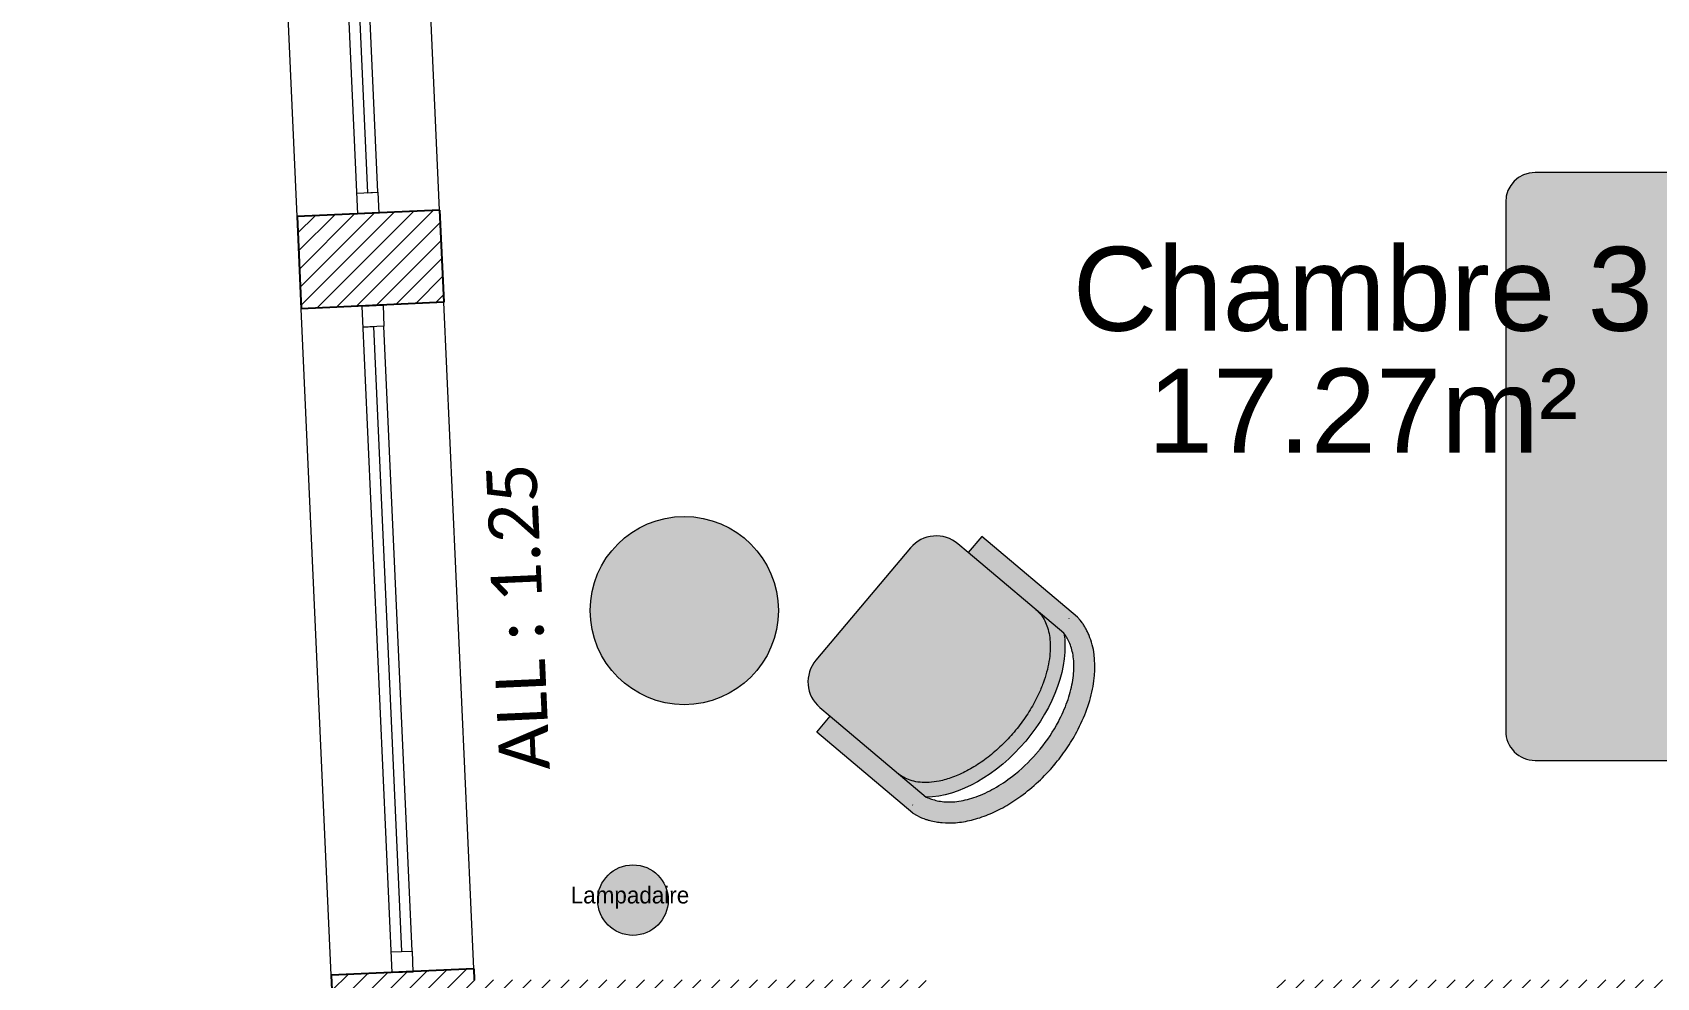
# Model space of a CAD drawing. Header units: millimetres. Extents: x -14819 to 43195, y -10328 to 20814.
# Drawn here: x 36519.5 to 36906.4, y 5507.4 to 5732.5 of the extents above; entities that cross this region are included whole.
import ezdxf
from ezdxf.enums import TextEntityAlignment as Align

# ---------------------------------------------------------------- set-up
doc = ezdxf.new("R2010")
doc.units = ezdxf.units.MM
doc.linetypes.add('Chemin', pattern=[0.5, 0.3, -0.2])
for name, color, linetype, lineweight in [('05 - Menuiserie', 150, 'Continuous', 5), ('50 - Signes', 12, 'Continuous', 9), ('59 - TxT', 120, 'Continuous', 0), ('DV_Furnitures', 250, 'Continuous', 5), ('DV_Hatch bedroom', 21, 'Continuous', 5), ('Menuiserie_cps', 7, 'Continuous', 15), ('Mur_coupe', 7, 'Continuous', 25), ('Mur_vu', 8, 'Continuous', 18)]:
    doc.layers.add(name, color=color, linetype=linetype, lineweight=lineweight)
doc.layers.add('10 - Hachures', color=7, linetype='Continuous', lineweight=18, true_color=0x646464)
doc.layers.add('DV_Surface', color=241, linetype='Continuous', plot=False)
doc.layers.add('DV_Text block', color=20, linetype='Continuous')
doc.styles.add('Col_Standard', font='')
doc.styles.add('Legend', font='calibri.ttf')
doc.styles.get("Standard").update_dxf_attribs({"font": 'arial.ttf'})
doc.styles.get('Col_Standard').set_extended_font_data('DM Sans')
pattern_1 = [(45, (30000, 0), (-2.245064030267288, 2.245064030267288), [])]

# ---------------------------------------------------------------- blocks, each defined once
blk = doc.blocks.new('Fenetre_159')
blk.add_lwpolyline([(0.05, 0.05), (0.05, 0), (0, 0), (0, 0.05), (1.59, 0.05), (1.59, 0), (1.54, 0), (1.54, 0.05), (1.54, 0.025), (0.05, 0.025), (0.05, 0), (1.54, 0)])
blk = doc.blocks.new('A$Cbc0bb2b0')
at = {"layer": '05 - Menuiserie', "linetype": 'Continuous'}
for points in [[(-37.57037520760059, 17.62716388872104), (-33.04382397777226, 15.50340920333656), (-34.31807678900805, 12.78747846543956), (-35.67604215795291, 13.42460487105382), (-37.37504590624303, 9.803363887222076), (-40.54363176713377, 11.28999216699231), (-37.57037520760059, 17.62716388872104)], [(37.57037520760787, -17.62716388872832), (33.04382397777226, -15.50340920333656), (31.76957116653648, -18.21933994124083), (33.12753653548862, -18.85646634684781), (31.42853278719122, -22.47770733067773), (34.59711864808196, -23.96433561045524), (37.57037520760787, -17.62716388872832)], [(27.65847368067625, -20.70888151053987), (31.42853278716939, -22.47770733070683), (-0.8525384307140484, -91.28128602413562), (-4.622597537243564, -89.51246020396866), (27.65847368067625, -20.70888151053987)]]:
    blk.add_lwpolyline(points, dxfattribs=at)
at = {"layer": '50 - Signes', "linetype": 'Continuous'}
blk.add_arc((31.6526604386745, -22.49110213361928), 76.20863979111424, 154.9275562788115, 241.5755667311877, dxfattribs=at)
blk = doc.blocks.new('*U1039')
at = {"layer": 'DV_Hatch bedroom', "lineweight": 5}
h = blk.add_hatch(color=256, dxfattribs=at)
h.dxf.hatch_style = 1
edge = h.paths.add_edge_path()
edge.add_line((847.0545730124411, 46.8790673133517), (973.0545730124993, 46.87906731335106))
edge.add_arc((973.0545730124982, 53.87906731335104), 6.999999999999986, 270.0000000000093, 360.0000000000093)
edge.add_line((980.0545730124982, 53.87906731335217), (980.0545730124993, 229.8790673133511))
edge.add_arc((973.0545730124993, 229.8790673133511), 7, 0, 90)
edge.add_line((973.0545730124993, 236.8790673133511), (847.0545730124411, 236.8790673133517))
edge.add_arc((847.0545730124411, 229.8790673133517), 7, 90, 180)
edge.add_line((840.0545730124411, 229.8790673133517), (840.0545730124702, 53.87906731335167))
edge.add_arc((847.0545730124556, 53.87906731333713), 6.999999999985448, 179.999999999881, 269.9999999998809)
blk.add_line((918.2462938805376, 184.489697468094), (980.0545730124842, 141.7499297646371))
at = {"lineweight": 5}
blk.add_lwpolyline([(847.0545730124411, 46.8790673133517), (973.0545730124993, 46.87906731335106, 0.414213562373095), (980.0545730124982, 53.87906731335217), (980.0545730124993, 229.8790673133511, 0.414213562373095), (973.0545730124993, 236.8790673133511), (847.0545730124411, 236.8790673133517, 0.414213562373095), (840.0545730124411, 229.8790673133517), (840.0545730124702, 53.87906731335167, 0.414213562373095)], format="xyb", close=True, dxfattribs=at)
for points in [[(905.3683561002839, 225.2217188280365, -0.2633679393279821), (907.9770330702759, 226.9753276646752, -0.4948180484598251), (907.1210273014763, 228.7246963953308, -0.04922472348789158), (905.4717659369779, 228.8874596463696, -0.03683084260954966), (903.2651580663354, 228.7246964197284, -0.03189269194542133), (899.7205384567915, 227.9654047970259, 0.03578199607401519), (896.5552046842672, 227.3130398309832, 0.03294125849781754), (888.1867818383805, 226.7611082270093, 0.02656446386720497), (877.8055799286155, 227.3130398442285, 0.01790541905001343), (874.3042478836688, 227.8137404525048, -0.03339746363846834), (872.4181668921246, 228.0241061609284, -0.03203962982273088), (868.9571294261128, 227.9557394629983, 0.01844195161642952), (862.9537565284509, 227.6738044592563, 0.01083729358170642), (856.9091672738382, 227.7440769732297, 0.01462385272245969), (852.4377297810624, 228.0241061577784, 0.1112493707537801), (850.3333611330277, 228.7060391741703, -0.1537083427636597), (848.7571239238023, 229.0749981053281, -0.07644441892143763), (848.0630549980906, 228.9141800132316, -0.2155122933443702), (847.8807883263454, 228.7246963956322, -0.5858582351204265), (848.1292847922647, 228.4404865001897, 0.3634893061673001), (848.5818604634081, 228.1992570112837, 0.1917162677867557), (848.5872102849592, 227.1226441807828, -0.1296753019069136), (848.4065970090402, 225.5720205045741, -0.01735020625383131), (848.686574342908, 224.0036410649005, 0.01932564943837371), (848.9323873860957, 222.5944955663354, 0.01881751619375909), (849.5497265909901, 216.2121665034541, 0.02182809792489678), (849.6334595361643, 210.6843825903242, 0.006204154589775439), (849.5041335490533, 207.5249861236883)], [(971.5639007883732, 225.2217188280365, -0.2633679393279821), (974.1725777576958, 226.9753276646752, -0.4948180484598251), (973.3165719888962, 228.7246963953308, -0.04922472348789158), (971.6673106243978, 228.8874596463696, -0.03683084260954966), (969.4607027537552, 228.7246964197284, -0.03189269194542133), (965.9160831448808, 227.9654047970259, 0.03578199607401519), (962.7507493723565, 227.3130398309832, 0.03294125849781754), (954.3823265257713, 226.7611082270093, 0.02656446386720497), (944.0011246160354, 227.3130398442285, 0.01790541905001343), (940.4997925710887, 227.8137404525048, -0.03339746363846834), (938.6137115795156, 228.0241061609284, -0.03203962982273088), (935.1526741135327, 227.9557394629983, 0.01844195161642952), (929.1493012165402, 227.6738044592562, 0.01083729358170642), (923.104711961229, 227.7440769732296, 0.01462385272245969), (918.6332744684823, 228.0241061577784, 0.1112493707537801), (916.5289058204476, 228.7060391741703, -0.1537083427636597), (914.9526686112222, 229.0749981053281, -0.07644441892143763), (914.2585996861799, 228.9141800132316, -0.2155122933443702), (914.0763330137653, 228.7246963956321, -0.5858582351204265), (914.3248294796555, 228.4404865001897, 0.3634893061673001), (914.777405150828, 228.1992570112837, 0.1917162677867557), (914.78275497235, 227.1226441807827, -0.1296753019069136), (914.602141696431, 225.5720205045741, -0.01735020625383131), (914.8821190303279, 224.0036410649004, 0.01932564943837371), (915.1279320735156, 222.5944955663353, 0.01881751619375909), (915.7452712783809, 216.2121665034541, 0.02182809792489678), (915.8290042235842, 210.6843825903241, 0.006204154589775439), (915.6996782364732, 207.5249861236883)], [(905.3821642952756, 225.2493165864883, 0.02720052596380178), (905.6534674337435, 220.2659127701074, 0.04228118821179057), (905.3821642950772, 217.0633283145701, 0.01096989076681684), (904.6966161317835, 213.5171196919619, -0.01829888933846005), (904.3167570455827, 211.384972637756, -0.02330510151275126), (903.7841157889214, 205.6811226099339, -0.07304093550846792), (903.9662118285424, 203.853578122752), (905.8941464889826, 196.1470327355358), (906.5952186257377, 193.3446454118796, 0.5102284766733299), (906.5061108704812, 193.2385224183398, 0.02357138925158921), (904.141493518841, 193.5197962714099, 0.03449399454918334), (901.2682429151183, 194.2061698739515, -0.04782509247492186), (899.1811760778639, 194.6463731578264, -0.07866928644767605), (894.9264035725862, 194.455973775416, 0.06251002766426882), (889.5943335380282, 194.0452488214264, 0.008153125244442654), (885.3275830520514, 194.3199201640452, -0.008761567463115363), (881.3567865564544, 194.5706881959708, -0.007152706387293638), (872.3834470824821, 194.8511197487298, -0.005484417438345482), (860.6752767485619, 194.920989935312, -0.01434509528684024), (854.4462172474786, 194.7110573887998, -0.04057962453357574), (852.2624663708064, 194.3955373660601, -0.06298072340015308), (851.2662438473926, 194.0314334307953, 0.04830882339729094), (849.9839864382536, 193.5197962617604, 0.03973043077202874), (848.7152400967213, 193.2577264246464, 0.3660599915518933), (848.5818604630671, 193.3446454117371, 0.1170135263030279), (848.5331882938883, 194.1762209917563, -0.02834082451983052), (848.9323873733603, 197.5482263182833, -0.00196306063033392), (849.5041337291227, 207.5249890699412)], [(853.4893288227009, 228.199257017777, 0.08815313258354429), (856.7121124843682, 227.8685065755373, 0.08815313105263654), (859.6236780436475, 226.4477616381262, 0.07754712079217571), (861.6439934556033, 224.4306272273409, 0.07754712039776804), (862.9537569792998, 221.8938921235535)], [(861.1414160195125, 227.6673687752629, 0.02784216268372947), (863.3610483190741, 226.676805969765, 0.04868500734447086), (864.5311464003798, 225.922322279381, 0.0236664622803414), (867.1373185968686, 223.6488104070246, 0.03122341866597448), (868.9128244284307, 221.7187544445097, 0.04680097286292319), (869.3895719419801, 221.0032485341803, 0.02319083180261139), (870.1396869615454, 219.4418196691365)], [(971.5777089826955, 225.2493165864882, 0.02720052596380178), (971.8490121211634, 220.2659127701073, 0.04228118821179057), (971.5777089831665, 217.0633283145701, 0.01096989076681684), (970.8921608191743, 213.5171196919619, -0.01829888933846005), (970.5123017329735, 211.384972637756, -0.02330510151275126), (969.9796604770107, 205.6811226099338, -0.07304093550846792), (970.1617565159623, 203.853578122752), (972.0896911763734, 196.1470327355358), (972.790763313827, 193.3446454118796, 0.5102284766733299), (972.7016555579011, 193.2385224183398, 0.02357138925158921), (970.3370382062609, 193.5197962714099, 0.03449399454918334), (967.4637876025382, 194.2061698739515, -0.04782509247492186), (965.3767207659532, 194.6463731578264, -0.07866928644767605), (961.1219482606755, 194.455973775416, 0.06251002766426882), (955.7898782261175, 194.0452488214264, 0.008153125244442654), (951.5231277394422, 194.3199201640451, -0.008761567463115363), (947.5523312438451, 194.5706881959708, -0.007152706387293638), (938.578991769902, 194.8511197487298, -0.005484417438345482), (926.8708214359818, 194.920989935312, -0.01434509528684024), (920.6417619348985, 194.7110573887998, -0.04057962453357574), (918.4580110582262, 194.39553736606, -0.06298072340015308), (917.4617885354819, 194.0314334307952, 0.04830882339729094), (916.1795311256444, 193.5197962617603, 0.03973043077202874), (914.9107847841121, 193.2577264246464, 0.3660599915518933), (914.777405150487, 193.3446454117371, 0.1170135263030279), (914.7287329813082, 194.1762209917563, -0.02834082451983052), (915.127932060751, 197.5482263182832, -0.00196306063033392), (915.699678417212, 207.5249890699412)], [(919.6848735101208, 228.1992570177769, 0.08815313258354429), (922.9076571717881, 227.8685065755372, 0.08815313105263654), (925.8192227310674, 226.4477616381262, 0.07754712079217571), (927.8395381430232, 224.4306272273409, 0.07754712039776804), (929.1493016667197, 221.8938921235535)], [(927.3369607069033, 227.6673687752628, 0.02784216268372947), (929.5565930064649, 226.676805969765, 0.04868500734447086), (930.7266910877997, 225.9223222793809, 0.0236664622803414), (933.3328632849579, 223.6488104070245, 0.03122341866597448), (935.1083691158506, 221.7187544445096, 0.04680097286292319), (935.5851166293709, 221.0032485341802, 0.02319083180261139), (936.3352316489362, 219.4418196691365)], [(964.5532159879575, 214.8879501579025, 0.04752548586146815), (965.0290303518916, 217.3192487666001, 0.04752548618143519), (965.9553602626526, 219.6169705283506, 0.07737942892073026), (968.3315573673258, 222.8579054911097, 0.07737943067710795), (971.5805703186841, 225.2230455089226)], [(968.9348939916772, 215.7636912732426, 0.06416370225428163), (968.6558241250509, 217.9294090514471, 0.08212666593292359), (968.9348939912383, 219.6169705485002, 0.01324356746446535), (969.2873927803547, 220.570030933041, 0.01544823599055244), (969.6359661409547, 221.3684527683976, 0.07031174885933875), (970.3923934962933, 222.5156781262553, 0.05368994615919214), (971.7183544497585, 223.7268959661978)], [(919.3343466867876, 194.5706882661934, 0.01610775154444899), (922.966761767758, 197.0189970967258, 0.02459882714006518), (925.4686776399045, 198.4239675481022, 0.009477214576710857), (930.0455829966608, 200.5984661919819, 0.01593728168136005), (932.8299075405918, 201.7517942020841, 0.07252085216165431), (934.3550093152222, 202.0865104087179, 0.03333927934972582), (937.7373759729674, 202.1020827344036)], [(896.931980910619, 194.7129362559401, 0.009729473561467566), (894.3850253306437, 195.5559074012778, 0.00972947539273279), (891.8727952789995, 196.4973344058818, 0.007970500716486365), (889.8432678061699, 197.3409433108768, 0.00797050084477468), (887.8416624948946, 198.2488165967418)], [(963.1275255987083, 194.7129362559401, 0.009729473561467566), (960.5805700180345, 195.5559074012778, 0.00972947539273279), (958.0683399663903, 196.4973344058818, 0.007970500716486365), (956.0388124935898, 197.3409433108767, 0.00797050084477468), (954.0372071823145, 198.2488165967418)]]:
    blk.add_lwpolyline(points, format="xyb")
blk.add_open_spline([(840.0545730124703, 184.4896974679901), (866.1184799685432, 184.4896974679899), (892.182386924616, 184.4896974679897), (918.2462938806889, 184.4896974679895), (924.5768245326177, 173.4790951311314), (925.497814456202, 164.7262032753331), (924.1338798156622, 155.1852046161437), (924.3084835971617, 142.1711438209247)], degree=3, knots=[0, 0, 0, 0, 1, 1, 1, 2, 3, 3, 3, 3])
blk.add_open_spline([(924.3084835971617, 142.1711438209247), (940.8985822635999, 144.8984500248942), (954.0646666506357, 147.5254407198644), (980.0545730124842, 141.7499297646371), (980.0545730126324, 141.7499297651568)], degree=3)
blk = doc.blocks.new('Table basse')
at = {"layer": 'DV_Hatch bedroom', "transparency": 33554641}
h = blk.add_hatch(color=256, dxfattribs=at)
h.dxf.hatch_style = 1
edge = h.paths.add_edge_path()
edge.add_arc((-0.0702339643230232, -0.1992431789646787), 0.2241334290663115, 236.3840150371846, 596.3840150371846)
at = {"layer": 'DV_Furnitures'}
blk.add_circle((-0.0702339643230232, -0.1992431789647071), 0.224133429066283, dxfattribs=at)
blk = doc.blocks.new('*U1107')
at = {"layer": 'DV_Hatch bedroom', "transparency": 33554579}
h = blk.add_hatch(color=256, dxfattribs=at)
h.dxf.hatch_style = 1
edge = h.paths.add_edge_path()
edge.add_spline(control_points=[(25.50002536800383, 32.3017259053679), (25.50011041057468, 32.32406213678485), (25.50010200065105, 32.34639892196549), (25.49999999995191, 32.36873653840138)], knot_values=[0, 0, 0, 0, 0.005289622055557356, 0.005289622055557356, 0.005289622055557356, 0.005289622055557356], degree=3, periodic=0)
edge.add_spline(control_points=[(25.49999999995191, 32.36873653840138), (25.49784521755237, 32.84062254644488), (25.45392340576535, 33.3128795211889), (25.27582045326994, 34.28586413101772), (25.13733592607196, 34.78700131149424), (24.75867201002438, 35.79713602773307), (24.51835051673697, 36.30611864100689), (23.9291452390591, 37.32649115138383), (23.58019077099789, 37.83779330181176), (22.77061805591291, 38.85242986076747), (22.30999699942799, 39.35567969184314), (21.27878760497958, 40.34175598536359), (20.7082271805121, 40.82452996119946), (19.46311372728286, 41.75724522672732), (18.78859274310713, 42.20716212716485), (17.34482527264515, 43.06292356666069), (16.57560491848909, 43.46875995939826), (14.95409769019255, 44.22673311741221), (14.10182996248335, 44.57886901612784), (12.32759968160696, 45.22153066849921), (11.40565105629474, 45.51205800470768), (9.131246422249944, 46.12674042998685), (7.752669711977774, 46.41865678626704), (4.930468339837375, 46.8585578481688), (3.486888073960301, 47.00654912263923), (0.5788774031757384, 47.15291827670302), (-0.8855130190389673, 47.15129808550853), (-3.790393314721314, 46.99855458003958), (-5.230843026556329, 46.84742858830737), (-8.043723513784187, 46.40158699707843), (-9.416109194397052, 46.106864057731), (-12.05063348747746, 45.38569567592003), (-13.31271362621698, 44.95923977099034), (-15.68780344561696, 43.99270350904214), (-16.800725759702, 43.45261963048716), (-18.84420025949737, 42.28342209600333), (-19.77461690257303, 41.65434828179599), (-21.25828644432693, 40.47344485883548), (-21.84980333597116, 39.93248954432164), (-22.89632728078152, 38.8309454917038), (-23.35130220400845, 38.27046824929164), (-24.12530913764783, 37.14586632578687), (-24.44439923428962, 36.58189656603537), (-24.95394893315876, 35.46112794252008), (-25.14460950699527, 34.90441446012738), (-25.4075817815127, 33.79965439490957), (-25.48013357665172, 33.25146599260228), (-25.49853221784804, 32.63656017308574), (-25.49969257208841, 32.5692650493927), (-25.49999999995123, 32.50196693943701)], knot_values=[0.005289622055557356, 0.005289622055557356, 0.005289622055557356, 0.005289622055557356, 0.117033802237924, 0.117033802237924, 0.234067604475848, 0.234067604475848, 0.351101406713772, 0.351101406713772, 0.4681352089516961, 0.4681352089516961, 0.5851690111896201, 0.5851690111896201, 0.7022028134275441, 0.7022028134275441, 0.8192366156654681, 0.8192366156654681, 0.9362704179033922, 0.9362704179033922, 1.053304220141316, 1.053304220141316, 1.17033802237924, 1.17033802237924, 1.333644143691915, 1.333644143691915, 1.49695026500459, 1.49695026500459, 1.660256386317266, 1.660256386317266, 1.823562507629941, 1.823562507629941, 1.986868628942616, 1.986868628942616, 2.150174750255291, 2.150174750255291, 2.313480871567966, 2.313480871567966, 2.476786992880641, 2.476786992880641, 2.606464892024791, 2.606464892024791, 2.73614279116894, 2.73614279116894, 2.86582069031309, 2.86582069031309, 2.995498589457239, 2.995498589457239, 3.125176488601388, 3.125176488601388, 3.141113937498523, 3.141113937498523, 3.141113937498523, 3.141113937498523], degree=3, periodic=0)
edge.add_line((-25.4999999999996, 32.50196693830816), (-25.49999999999989, 11.21202201047669))
edge.add_line((-25.49999999999989, 11.21202201047669), (-25.49999999999994, 8.000000000000341))
edge.add_arc((-17.49999999999994, 8.000000000000227), 8, 179.9999999999992, 269.9999999999992)
edge.add_line((-17.50000000000006, 2.273736754432321e-13), (17.50000000000006, -2.273736754432321e-13))
edge.add_arc((17.50000000000017, 7.999999999999773), 8, 269.9999999999992, 359.9999999999992)
edge.add_line((25.50000000000017, 7.999999999999659), (25.50000000000023, 11.21202201047601))
edge.add_line((25.50000000000023, 11.21202201047601), (25.50000000000051, 32.36873651874134))
edge = h.paths.add_edge_path()
edge.add_spline(control_points=[(30.50000000000063, 41.02438452043071), (30.24813466497636, 42.60177939339809), (30.19680092934971, 42.77523550446637), (30.05397185219539, 43.24760360549931), (29.96265491148478, 43.53992214500022), (29.8189457734735, 43.96117968586901), (29.77302716590458, 44.09029818030854), (29.62128733581079, 44.49868940079506), (29.50320213455262, 44.78883438053902), (29.24392583643697, 45.37385780341367), (29.10257436911604, 45.66874226209887), (28.60852934021472, 46.62346816351555), (28.20981530402651, 47.28699405666191), (25.96125960123993, 50.48601987728733), (23.39259634593265, 52.71240945356368), (17.12147898127012, 56.31229941465841), (13.44017459814387, 57.67166333840015), (7.959280256440138, 58.83317134193777), (6.399874831493094, 59.0776643580412), (3.241579550741108, 59.40871339087334), (1.641194080566322, 59.49510268238083), (0.04058044288785823, 59.49984308855056)], knot_values=[1.452715183567231, 1.452715183567231, 1.452715183567231, 1.452715183567231, 1.479812781338658, 1.479812781338658, 1.527336283345644, 1.527336283345644, 1.547310064151865, 1.547310064151865, 1.595627609245784, 1.595627609245784, 1.644282307636847, 1.644282307636847, 1.752618400029657, 1.752618400029657, 2.16874777046166, 2.16874777046166, 2.584877140893663, 2.584877140893663, 2.745153754014062, 2.745153754014062, 2.905430367134461, 2.905430367134461, 2.905430367134461, 2.905430367134461], degree=3, periodic=0)
edge.add_arc((0.02577241780028316, 54.49986501635971), 4.999999999999702, 89.83031228391411, 91.34310931386136)
edge.add_spline(control_points=[(0.01096439271304916, 59.49984308855062), (-3.660551430335886, 59.48896946118037), (-7.327229372573356, 59.04932581846941), (-12.27819564416052, 57.83397104460772), (-13.74668756943879, 57.38510964773741), (-16.56320431025142, 56.33876450354143), (-17.90589855854864, 55.74318209506799), (-20.43561554902544, 54.41694523649772), (-21.6220067415241, 53.68527207790987), (-23.80156926131787, 52.10446298506207), (-24.79959037514999, 51.25130445968136), (-26.43680458705819, 49.58204059536376), (-27.10928233141323, 48.78006520683766), (-27.98532820910066, 47.53270700831445), (-28.24604592649848, 47.12422855043519), (-28.75965780832809, 46.24724243318173), (-29.00352350555522, 45.78066768611632), (-29.32581355021472, 45.09748722247809), (-29.42599188461463, 44.87252198536549), (-29.56610130314141, 44.53998365587967), (-29.61111125407524, 44.4299544228586), (-29.69786221333447, 44.21163932757929), (-29.74521991309371, 44.08825923887707), (-29.86750633939977, 43.75918980690113), (-29.93662864494007, 43.56350343887385), (-30.06233075977468, 43.21357626256093), (-30.11877729663598, 43.05989010270883), (-30.49999999999949, 41.14179228057748)], knot_values=[0, 0, 0, 0, 0.3676453250702882, 0.3676453250702882, 0.5296835515132909, 0.5296835515132909, 0.6917217779562936, 0.6917217779562936, 0.8537600043992963, 0.8537600043992963, 1.015798230842299, 1.015798230842299, 1.153108551553153, 1.153108551553153, 1.220258827091045, 1.220258827091045, 1.298742417463231, 1.298742417463231, 1.337984212649324, 1.337984212649324, 1.35760511024237, 1.35760511024237, 1.377226007835417, 1.377226007835417, 1.414970595701323, 1.414970595701323, 1.45271518356723, 1.45271518356723, 1.45271518356723, 1.45271518356723], degree=3, periodic=0)
edge.add_line((-30.49999999999949, 41.14179228057742), (-30.49999999999989, 11.21202201047674))
edge.add_line((-30.49999999999989, 11.21202201047674), (-25.49999999999989, 11.21202201047669))
edge.add_line((-25.49999999999989, 11.21202201047669), (-25.49999999999949, 41.14179228057742))
edge.add_spline(control_points=[(-25.49999999999949, 41.14179228057742), (-25.33662756993681, 41.56111046290857), (-25.17295066707914, 42.05180430555833), (-24.71802812330196, 43.21847718254168), (-24.26187254253222, 44.12821357946541), (-22.99730860913161, 45.94151845329174), (-22.1883275610125, 46.84353487729152), (-20.22498644331432, 48.57014582682433), (-19.0711461592665, 49.39397826011316), (-16.46602811819815, 50.89783468926311), (-15.01519983295498, 51.57771945586018), (-11.88737595508951, 52.74415339572028), (-10.21064000184339, 53.23072425938631), (-5.973949800137063, 54.13658750699528), (-3.340946493312913, 54.43864105984642), (-0.4547462490327803, 54.49639934764548), (-0.2144879177306507, 54.49915345702357), (0.0257724178004537, 54.49986501635937)], knot_values=[0, 0, 0, 0, 0.0889027003277463, 0.0889027003277463, 0.2970184062391804, 0.2970184062391804, 0.5051341121506145, 0.5051341121506145, 0.7132498180620487, 0.7132498180620487, 0.9213655239734827, 0.9213655239734827, 1.129481229884917, 1.129481229884917, 1.42581925704621, 1.42581925704621, 1.45271518356723, 1.45271518356723, 1.45271518356723, 1.45271518356723], degree=3, periodic=0)
edge.add_spline(control_points=[(0.0257724178004537, 54.49986501635937), (0.2660327533315581, 54.49915345702357), (0.5062910846336877, 54.49639934764548), (3.39249132891382, 54.43864105984642), (6.025494635737971, 54.13658750699528), (10.26218483744429, 53.23072425938631), (11.93892079069042, 52.74415339572028), (15.06674466855588, 51.57771945586018), (16.51757295379906, 50.89783468926311), (19.12269099486741, 49.39397826011316), (20.27653127891523, 48.57014582682433), (22.23987239661341, 46.84353487729152), (23.04885344473252, 45.94151845329174), (24.31341737813312, 44.12821357946541), (24.76957295890287, 43.21847718254168), (25.19324042738276, 42.05180430555833), (25.34307284723582, 41.56111046290857), (25.50000000000063, 41.02438452043077)], knot_values=[1.45271518356723, 1.45271518356723, 1.45271518356723, 1.45271518356723, 1.47961111008825, 1.47961111008825, 1.775949137249543, 1.775949137249543, 1.984064843160977, 1.984064843160977, 2.192180549072411, 2.192180549072411, 2.400296254983846, 2.400296254983846, 2.60841196089528, 2.60841196089528, 2.816527666806714, 2.816527666806714, 2.90543036713446, 2.90543036713446, 2.90543036713446, 2.90543036713446], degree=3, periodic=0)
edge.add_line((25.50000000000063, 41.02438452043071), (25.50000000000023, 11.21202201047601))
edge.add_line((25.50000000000023, 11.21202201047601), (30.50000000000023, 11.21202201047595))
edge.add_line((30.50000000000023, 11.21202201047595), (30.50000000000063, 41.02438452043043))
edge = h.paths.add_edge_path(flags=17)
edge.add_ellipse((4.547473508864641e-13, 32.39881424909112), major_axis=(29.00000000000007, -0.1104140849802598), ratio=0.6287702114732256, start_angle=28.57818484357723, end_angle=151.69614321923)
edge.add_line((-25.49999999999949, 41.14179228057742), (-25.4999999999996, 32.50196693830804))
edge.add_spline(control_points=[(-25.49999999995123, 32.50196693943701), (-25.49969257208841, 32.5692650493927), (-25.49853221784804, 32.63656017308574), (-25.48013357665172, 33.25146599260228), (-25.4075817815127, 33.79965439490957), (-25.14460950699527, 34.90441446012738), (-24.95394893315876, 35.46112794252008), (-24.44439923428962, 36.58189656603537), (-24.12530913764783, 37.14586632578687), (-23.35130220400845, 38.27046824929164), (-22.89632728078152, 38.8309454917038), (-21.84980333597116, 39.93248954432164), (-21.25828644432693, 40.47344485883548), (-19.77461690257303, 41.65434828179599), (-18.84420025949737, 42.28342209600333), (-16.800725759702, 43.45261963048716), (-15.68780344561696, 43.99270350904214), (-13.31271362621698, 44.95923977099034), (-12.05063348747746, 45.38569567592003), (-9.416109194397052, 46.106864057731), (-8.043723513784187, 46.40158699707843), (-5.230843026556329, 46.84742858830737), (-3.790393314721314, 46.99855458003958), (-0.8855130190389673, 47.15129808550853), (0.5788774031757384, 47.15291827670302), (3.486888073960301, 47.00654912263923), (4.930468339837375, 46.8585578481688), (7.752669711977774, 46.41865678626704), (9.131246422249944, 46.12674042998685), (11.40565105629474, 45.51205800470768), (12.32759968160696, 45.22153066849921), (14.10182996248335, 44.57886901612784), (14.95409769019255, 44.22673311741221), (16.57560491848909, 43.46875995939826), (17.34482527264515, 43.06292356666069), (18.78859274310713, 42.20716212716485), (19.46311372728286, 41.75724522672732), (20.7082271805121, 40.82452996119946), (21.27878760497958, 40.34175598536359), (22.30999699942799, 39.35567969184314), (22.77061805591291, 38.85242986076747), (23.58019077099789, 37.83779330181176), (23.9291452390591, 37.32649115138383), (24.51835051673697, 36.30611864100689), (24.75867201002438, 35.79713602773307), (25.13733592607196, 34.78700131149424), (25.27582045326994, 34.28586413101772), (25.45392340576535, 33.3128795211889), (25.49784521755237, 32.84062254644488), (25.49999999995191, 32.36873653840138)], knot_values=[0.005289622055557164, 0.005289622055557164, 0.005289622055557164, 0.005289622055557164, 0.02122707095269183, 0.02122707095269183, 0.1509049700968412, 0.1509049700968412, 0.2805828692409902, 0.2805828692409902, 0.41026076838514, 0.41026076838514, 0.5399386675292894, 0.5399386675292894, 0.6696165666734388, 0.6696165666734388, 0.8329226879861147, 0.8329226879861147, 0.9962288092987892, 0.9962288092987892, 1.159534930611464, 1.159534930611464, 1.322841051924139, 1.322841051924139, 1.486147173236814, 1.486147173236814, 1.64945329454949, 1.64945329454949, 1.812759415862165, 1.812759415862165, 1.97606553717484, 1.97606553717484, 2.093099339412764, 2.093099339412764, 2.210133141650688, 2.210133141650688, 2.327166943888612, 2.327166943888612, 2.444200746126536, 2.444200746126536, 2.56123454836446, 2.56123454836446, 2.678268350602384, 2.678268350602384, 2.795302152840308, 2.795302152840308, 2.912335955078232, 2.912335955078232, 3.029369757316156, 3.029369757316156, 3.141113937498523, 3.141113937498523, 3.141113937498523, 3.141113937498523], degree=3, periodic=0)
edge.add_line((25.50000000000051, 32.36873653726906), (25.50000000000063, 41.02438452043077))
for points in [[(-30.49999999999949, 41.14179228057748), (-30.49999999999989, 11.21202201047674), (-25.49999999999989, 11.21202201047669)], [(-25.49999999999989, 11.21202201047669), (-25.49999999999949, 41.14179228057742)], [(25.50000000000063, 41.02438452043077), (25.50000000000023, 11.21202201047601)], [(30.50000000000063, 41.02438452043071), (30.50000000000023, 11.21202201047595), (25.50000000000023, 11.21202201047601)]]:
    blk.add_lwpolyline(points)
at = {"color": 18, "true_color": 0x000000}
for points in [[(-28.99999999999949, 39.7886210627538), (-28.99999999999949, 39.875926681946)], [(29.00000000000063, 39.74240413120242), (29.00000000000063, 39.65509851198692)]]:
    blk.add_lwpolyline(points, dxfattribs=at)
blk.add_lwpolyline([(25.50000000000023, 11.21202201047601), (25.50000000000017, 7.999999999999659, -0.4142135623730951), (17.50000000000006, -2.273736754432321e-13), (-17.50000000000006, 2.273736754432321e-13, -0.4142135623730951), (-25.49999999999994, 8.000000000000341), (-25.49999999999989, 11.21202201047669)], format="xyb")
at = {"color": 18, "true_color": 0x000000, "extrusion": (0, 0, -1)}
blk.add_arc((-0.0257724178004537, 54.49986501635942), 5, 89.83031228385356, 90.16968771614647, dxfattribs=at)
blk.add_ellipse((4.547473508864641e-13, 32.39881424909112), major_axis=(29.00000000000005, -0.1104140849802597), ratio=0.6287702114732256, start_param=0.4987834197639632, end_param=2.647597161752434)
for points, knots in [([(-30.49999999999949, 41.14179228057748), (-30.11877729663598, 43.05989010270883), (-30.06233075977468, 43.21357626256093), (-29.93662864494007, 43.56350343887385), (-29.86750633939977, 43.75918980690113), (-29.74521991309371, 44.08825923887707), (-29.69786221333447, 44.21163932757929), (-29.61111125407524, 44.4299544228586), (-29.56610130314141, 44.53998365587967), (-29.42599188461463, 44.87252198536549), (-29.32581355021472, 45.09748722247809), (-29.00352350555522, 45.78066768611632), (-28.75965780832809, 46.24724243318173), (-28.24604592649848, 47.12422855043519), (-27.98532820910066, 47.53270700831445), (-27.10928233141323, 48.78006520683766), (-26.43680458705819, 49.58204059536376), (-24.79959037514999, 51.25130445968136), (-23.80156926131787, 52.10446298506207), (-21.6220067415241, 53.68527207790987), (-20.43561554902544, 54.41694523649772), (-17.90589855854864, 55.74318209506799), (-16.56320431025142, 56.33876450354143), (-13.74668756943879, 57.38510964773741), (-12.27819564416052, 57.83397104460772), (-7.327229372573356, 59.04932581846941), (-3.660551430335886, 59.48896946118037), (0.01096439271304916, 59.49984308855062)], [0, 0, 0, 0, 0.03774458786590675, 0.03774458786590675, 0.07548917573181349, 0.07548917573181349, 0.09511007332485986, 0.09511007332485986, 0.1147309709179062, 0.1147309709179062, 0.153972766103999, 0.153972766103999, 0.2324563564761845, 0.2324563564761845, 0.2996066320140768, 0.2996066320140768, 0.436916952724931, 0.436916952724931, 0.5989551791679337, 0.5989551791679337, 0.7609934056109364, 0.7609934056109364, 0.9230316320539391, 0.9230316320539391, 1.085069858496942, 1.085069858496942, 1.45271518356723, 1.45271518356723, 1.45271518356723, 1.45271518356723]), ([(0.04058044288785823, 59.49984308855056), (1.641194080566322, 59.49510268238083), (3.241579550741108, 59.40871339087334), (6.399874831493094, 59.0776643580412), (7.959280256440138, 58.83317134193777), (13.44017459814387, 57.67166333840015), (17.12147898127012, 56.31229941465841), (23.39259634593265, 52.71240945356368), (25.96125960123993, 50.48601987728733), (28.20981530402651, 47.28699405666191), (28.60852934021472, 46.62346816351555), (29.10257436911604, 45.66874226209887), (29.24392583643697, 45.37385780341367), (29.50320213455262, 44.78883438053902), (29.62128733581079, 44.49868940079506), (29.77302716590458, 44.09029818030854), (29.8189457734735, 43.96117968586901), (29.96265491148478, 43.53992214500022), (30.05397185219539, 43.24760360549931), (30.19680092934971, 42.77523550446637), (30.24813466497636, 42.60177939339809), (30.50000000000063, 41.02438452043071)], [1.45271518356723, 1.45271518356723, 1.45271518356723, 1.45271518356723, 1.612991796687629, 1.612991796687629, 1.773268409808027, 1.773268409808027, 2.18939778024003, 2.18939778024003, 2.605527150672033, 2.605527150672033, 2.713863243064844, 2.713863243064844, 2.762517941455906, 2.762517941455906, 2.810835486549826, 2.810835486549826, 2.830809267356047, 2.830809267356047, 2.878332769363033, 2.878332769363033, 2.90543036713446, 2.90543036713446, 2.90543036713446, 2.90543036713446]), ([(-25.49999999999949, 41.14179228057742), (-25.33662756993681, 41.56111046290857), (-25.17295066707914, 42.05180430555833), (-24.71802812330196, 43.21847718254168), (-24.26187254253222, 44.12821357946541), (-22.99730860913161, 45.94151845329174), (-22.1883275610125, 46.84353487729152), (-20.22498644331432, 48.57014582682433), (-19.0711461592665, 49.39397826011316), (-16.46602811819815, 50.89783468926311), (-15.01519983295498, 51.57771945586018), (-11.88737595508951, 52.74415339572028), (-10.21064000184339, 53.23072425938631), (-5.973949800137063, 54.13658750699528), (-3.340946493312913, 54.43864105984642), (-0.4547462490327803, 54.49639934764548), (-0.2144879177306507, 54.49915345702357), (0.0257724178004537, 54.49986501635937), (0.2660327533315581, 54.49915345702357), (0.5062910846336877, 54.49639934764548), (3.39249132891382, 54.43864105984642), (6.025494635737971, 54.13658750699528), (10.26218483744429, 53.23072425938631), (11.93892079069042, 52.74415339572028), (15.06674466855588, 51.57771945586018), (16.51757295379906, 50.89783468926311), (19.12269099486741, 49.39397826011316), (20.27653127891523, 48.57014582682433), (22.23987239661341, 46.84353487729152), (23.04885344473252, 45.94151845329174), (24.31341737813312, 44.12821357946541), (24.76957295890287, 43.21847718254168), (25.19324042738276, 42.05180430555833), (25.34307284723582, 41.56111046290857), (25.50000000000063, 41.02438452043077)], [0, 0, 0, 0, 0.0889027003277463, 0.0889027003277463, 0.2970184062391804, 0.2970184062391804, 0.5051341121506145, 0.5051341121506145, 0.7132498180620487, 0.7132498180620487, 0.9213655239734827, 0.9213655239734827, 1.129481229884917, 1.129481229884917, 1.42581925704621, 1.42581925704621, 1.45271518356723, 1.45271518356723, 1.45271518356723, 1.47961111008825, 1.47961111008825, 1.775949137249543, 1.775949137249543, 1.984064843160977, 1.984064843160977, 2.192180549072411, 2.192180549072411, 2.400296254983846, 2.400296254983846, 2.60841196089528, 2.60841196089528, 2.816527666806714, 2.816527666806714, 2.90543036713446, 2.90543036713446, 2.90543036713446, 2.90543036713446]), ([(25.50002536800383, 32.3017259053679), (25.50190694958201, 32.79591888606268), (25.45804136019308, 33.29038294701064), (25.27582045326994, 34.28586413101772), (25.13733592607196, 34.78700131149424), (24.75867201002438, 35.79713602773307), (24.51835051673697, 36.30611864100689), (23.9291452390591, 37.32649115138383), (23.58019077099789, 37.83779330181176), (22.77061805591291, 38.85242986076747), (22.30999699942799, 39.35567969184314), (21.27878760497958, 40.34175598536359), (20.7082271805121, 40.82452996119946), (19.46311372728286, 41.75724522672732), (18.78859274310713, 42.20716212716485), (17.34482527264515, 43.06292356666069), (16.57560491848909, 43.46875995939826), (14.95409769019255, 44.22673311741221), (14.10182996248335, 44.57886901612784), (12.32759968160696, 45.22153066849921), (11.40565105629474, 45.51205800470768), (9.131246422249944, 46.12674042998685), (7.752669711977774, 46.41865678626704), (4.930468339837375, 46.8585578481688), (3.486888073960301, 47.00654912263923), (0.5788774031757384, 47.15291827670302), (-0.8855130190389673, 47.15129808550853), (-3.790393314721314, 46.99855458003958), (-5.230843026556329, 46.84742858830737), (-8.043723513784187, 46.40158699707843), (-9.416109194397052, 46.106864057731), (-12.05063348747746, 45.38569567592003), (-13.31271362621698, 44.95923977099034), (-15.68780344561696, 43.99270350904214), (-16.800725759702, 43.45261963048716), (-18.84420025949737, 42.28342209600333), (-19.77461690257303, 41.65434828179599), (-21.25828644432693, 40.47344485883548), (-21.84980333597116, 39.93248954432164), (-22.89632728078152, 38.8309454917038), (-23.35130220400845, 38.27046824929164), (-24.12530913764783, 37.14586632578687), (-24.44439923428962, 36.58189656603537), (-24.95394893315876, 35.46112794252008), (-25.14460950699527, 34.90441446012738), (-25.4075817815127, 33.79965439490957), (-25.48013357665172, 33.25146599260228), (-25.49919766345448, 32.61432014070419), (-25.5003662784722, 32.52478935953445), (-25.50002536711361, 32.43524822253352)], [0, 0, 0, 0, 0.117033802237924, 0.117033802237924, 0.234067604475848, 0.234067604475848, 0.351101406713772, 0.351101406713772, 0.4681352089516961, 0.4681352089516961, 0.5851690111896201, 0.5851690111896201, 0.7022028134275441, 0.7022028134275441, 0.8192366156654681, 0.8192366156654681, 0.9362704179033922, 0.9362704179033922, 1.053304220141316, 1.053304220141316, 1.17033802237924, 1.17033802237924, 1.333644143691915, 1.333644143691915, 1.49695026500459, 1.49695026500459, 1.660256386317266, 1.660256386317266, 1.823562507629941, 1.823562507629941, 1.986868628942616, 1.986868628942616, 2.150174750255291, 2.150174750255291, 2.313480871567966, 2.313480871567966, 2.476786992880641, 2.476786992880641, 2.606464892024791, 2.606464892024791, 2.73614279116894, 2.73614279116894, 2.86582069031309, 2.86582069031309, 2.995498589457239, 2.995498589457239, 3.125176488601388, 3.125176488601388, 3.146380581516033, 3.146380581516033, 3.146380581516033, 3.146380581516033])]:
    blk.add_open_spline(points, degree=3, knots=knots)
blk = doc.blocks.new('Lampadaire')
at = {"layer": 'DV_Hatch bedroom', "lineweight": 30, "transparency": 33554687}
h = blk.add_hatch(color=256, dxfattribs=at)
h.dxf.hatch_style = 1
edge = h.paths.add_edge_path()
edge.add_arc((0, 2.842170943040401e-14), 0.0839663505752105, 173.3027602976599, 533.3027602976598)
at = {"layer": 'DV_Furnitures'}
blk.add_circle((0, 0), 0.08396635057521926, dxfattribs=at)
at = {"layer": 'DV_Text block', "insert": (-0.1484204729395913, -0.02009113730279211), "char_height": 0.03999999999999998, "attachment_point": 7, "style": 'Col_Standard'}
blk.add_mtext_dynamic_manual_height_columns('\\pxql;Lampadaire', width=0.4407136551034796, gutter_width=1.123083647667673, heights=[0], dxfattribs=at)

msp = doc.modelspace()

# ---------------------------------------------------------------- hatches: boundary and pattern name
at = {"layer": '10 - Hachures', "lineweight": 18}
h = msp.add_hatch(dxfattribs=at)
h.set_pattern_fill('ANSI31', color=256)
h.set_pattern_definition(pattern_1)
h.paths.add_polyline_path([(36908.44082111306, 5409.841927371267), (36908.44082111306, 5506.841927370933), (36897.44082111306, 5506.841927370933), (36815.44082111272, 5506.841927370934), (36815.44082111272, 5495.841927370934), (36897.44082111306, 5495.841927370934), (36897.44082111305, 5413.841927371269), (36628.94954016151, 5413.841927371269), (36625.26206315126, 5495.84192737093), (36732.44082111271, 5495.84192737093), (36732.44082111271, 5506.84192737093), (36624.7674016011, 5506.841927370929), (36624.64957334663, 5509.462124551904), (36590.69051001185, 5507.895404633685), (36590.69052118398, 5507.895156146148), (36598.25752376718, 5339.591811288953), (36632.21805361144, 5341.158598865387), (36629.44420171167, 5402.841927371267), (37067.44082111305, 5402.841927371267), (37067.44082111306, 5780.841927371269), (37060.44082111306, 5780.841927371269), (37060.44082111305, 5409.841927371267)])
h = msp.add_hatch(dxfattribs=at)
h.set_pattern_fill('ANSI31', color=256)
h.set_pattern_definition(pattern_1)
h.paths.add_polyline_path([(36582.56544451586, 5688.611042711166), (36582.56545568799, 5688.610794223629), (36583.55357797672, 5666.633229858792), (36617.51125815311, 5668.199885964245), (36616.52293318909, 5690.177689981519), (36602.04153418576, 5689.509582736081), (36602.04671487529, 5689.394366346342), (36597.05176182144, 5689.169768951329), (36597.04684351919, 5689.279149956604)])

# ---------------------------------------------------------------- linework, layer by layer
at = {"layer": 'DV_Surface'}
msp.add_circle((37201.94082111306, 6032.841920625995), 1813.726961741503, dxfattribs=at)
at = {"layer": 'Mur_coupe', "flags": 128}
for points, elevation in [([(36616.52293318909, 5690.177689981519), (36582.56544451586, 5688.611042711166)], 11.10500000004322), ([(36582.56544451586, 5688.611042711166), (36583.55357797672, 5666.633229858792)], -194.9999999999999), ([(36616.52293318909, 5690.177689981519), (36617.51125815311, 5668.199885964245)], -194.9999999999999), ([(36617.51125815311, 5668.199885964245), (36583.55357797672, 5666.633229858792)], 11.10500000004322), ([(36624.64957334663, 5509.462124551904), (36590.69051001185, 5507.895404633685)], 11.10500000004322), ([(36624.64957334663, 5509.462124551904), (36624.7674016011, 5506.841927370929)], -194.9999999999999), ([(36590.69051001185, 5507.895404633685), (36598.25752376718, 5339.591811288953)], -194.9999999999999)]:
    msp.add_lwpolyline(points, dxfattribs=dict(at, elevation=elevation))
at = {"layer": 'Mur_vu', "elevation": -183.8949999999567, "flags": 128}
for points in [[(36616.52294436121, 5690.177441493978), (36609.38601232608, 5848.915266719086)], [(36582.56545568799, 5688.610794223629), (36575.42852365285, 5847.348619448735)], [(36624.64958451875, 5509.461876064367), (36617.51265248362, 5668.199701289473)], [(36590.69052118398, 5507.895156146148), (36583.55358914884, 5666.632981371254)]]:
    msp.add_lwpolyline(points, dxfattribs=at)

# ---------------------------------------------------------------- block references
at = {"xscale": 100, "yscale": 100, "zscale": 100}
msp.add_blockref('Lampadaire', (36662.56995030418, 5525.808536090917), dxfattribs=at)
at = {"layer": '05 - Menuiserie', "xscale": 100, "yscale": 100, "zscale": 100, "rotation": 92.57456286843002}
for p in [(36602.04671487529, 5689.394366346342, 11.10500000004322), (36610.17256770206, 5508.678764592795, 11.10500000004322)]:
    msp.add_blockref('Fenetre_159', p, dxfattribs=at)
at = {"layer": '05 - Menuiserie', "rotation": 25.13489956183669}
msp.add_blockref('A$Cbc0bb2b0', (36773.94082111271, 5502.841927370894), dxfattribs=at)
at = {"layer": 'DV_Furnitures', "rotation": 270}
msp.add_blockref('*U1039', (36823.56175379971, 6539.139676611408), dxfattribs=at)
at = {"layer": 'DV_Furnitures', "lineweight": 5, "xscale": 100, "yscale": 100, "zscale": 100}
msp.add_blockref('Table basse', (36681.81366854431, 5614.690684854837), dxfattribs=at)
at = {"layer": 'DV_Furnitures', "xscale": -1, "rotation": 229.8686388129199}
msp.add_blockref('*U1107', (36717.41865508075, 5596.331385354729), dxfattribs=at)

# ---------------------------------------------------------------- texts
at = {"layer": '59 - TxT', "linetype": 'Continuous'}
for s, p in [('Chambre 3', (36836.42563342932, 5661.418393879353)), ('17.27m²', (36836.42563342932, 5632.418393879353))]:
    msp.add_text(s, height=20, dxfattribs=at).set_placement(p, align=Align.CENTER)
at = {"layer": 'Menuiserie_cps', "linetype": 'Chemin', "ltscale": 0.1, "style": 'Legend'}
msp.add_text('ALL : 1.25', height=12, rotation=92.57495131972625, dxfattribs=at).set_placement((36642.78145155777, 5556.950259834052, -183.8949999999567))

doc.saveas('drawing.dxf')
